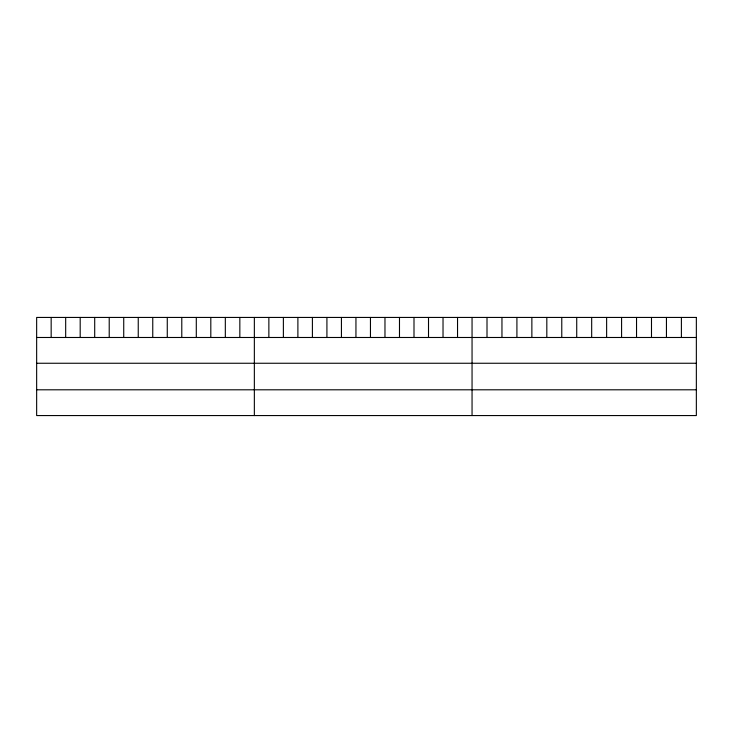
<?xml version="1.0" encoding="UTF-8"?>
<svg xmlns="http://www.w3.org/2000/svg" width="733" height="733" viewBox="0 0 733 733"><rect width="100%" height="100%" fill="white"/><g stroke="black" fill="none" stroke-linecap="round" stroke-linejoin="round"><path stroke-width="1.1" d="M36.65 337.482L696.35 337.482M36.65 363.256L696.35 363.256M36.65 389.8L696.35 389.8M681.397 317.435L681.397 337.482M666.444 317.435L666.444 337.482M651.49 317.435L651.49 337.482M636.537 317.435L636.537 337.482M621.584 317.435L621.584 337.482M606.631 317.435L606.631 337.482M591.678 317.435L591.678 337.482M576.724 317.435L576.724 337.482M561.771 317.435L561.771 337.482M546.818 317.435L546.818 337.482M531.865 317.435L531.865 337.482M516.912 317.435L516.912 337.482M501.958 317.435L501.958 337.482M487.005 317.435L487.005 337.482M472.052 317.435L472.052 415.565M457.539 317.435L457.539 337.482M443.025 317.435L443.025 337.482M428.512 317.435L428.512 337.482M413.998 317.435L413.998 337.482M399.485 317.435L399.485 337.482M384.972 317.435L384.972 337.482M370.458 317.435L370.458 337.482M355.945 317.435L355.945 337.482M341.431 317.435L341.431 337.482M326.918 317.435L326.918 337.482M312.405 317.435L312.405 337.482M297.891 317.435L297.891 337.482M283.378 317.435L283.378 337.482M268.864 317.435L268.864 337.482M254.351 317.435L254.351 415.565M239.838 317.435L239.838 337.482M225.324 317.435L225.324 337.482M210.811 317.435L210.811 337.482M196.297 317.435L196.297 337.482M181.784 317.435L181.784 337.482M167.271 317.435L167.271 337.482M152.757 317.435L152.757 337.482M138.244 317.435L138.244 337.482M123.73 317.435L123.73 337.482M109.217 317.435L109.217 337.482M94.704 317.435L94.704 337.482M80.19 317.435L80.19 337.482M65.677 317.435L65.677 337.482M51.163 317.435L51.163 337.482M696.35 317.435L36.65 317.435L36.65 415.565L696.35 415.565L696.35 317.435"/></g></svg>
